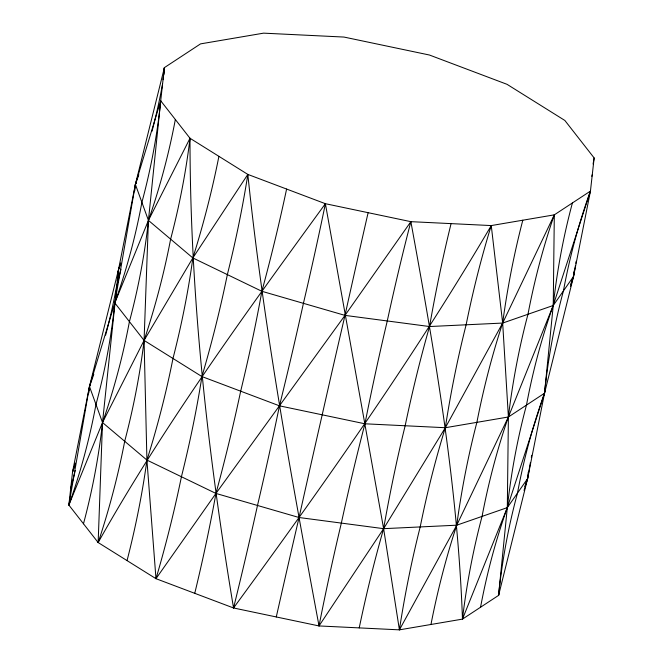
<?xml version="1.0" encoding="UTF-8"?>
<svg xmlns="http://www.w3.org/2000/svg" width="663" height="663" viewBox="0 0 663 663"><rect width="100%" height="100%" fill="white"/><g stroke="black" fill="none" stroke-linecap="round" stroke-linejoin="round"><path stroke-width="0.99" d="M160.736 100.776A732.325 658.276 -19.9 0 1 141.882 202.389A732.325 658.276 -19.9 0 1 114.807 302.916L89.455 386.521L68.853 505.049L102.508 422.53L144.078 340.409L192.85 257.94L247.829 174.41C263.576 326.08 291.107 476.133 319.019 625.938L383.62 528.668L445.337 427.718L502.67 323.063L554.318 214.845L553.24 305.486L544.522 393.234L527.615 478.611L498.601 595.374L462.467 619.118L399.408 629.85L319.019 625.938L233.542 607.971L155.979 578.683L98.149 542.541L68.853 505.049L72.557 471.899L89.455 386.521L118.478 269.766L135.385 184.389L164.399 67.626L200.533 43.882L263.592 33.15L343.981 37.062L429.458 55.029L507.021 84.317L564.851 120.459L594.147 157.951L590.443 191.101L573.545 276.479L544.522 393.234A732.325 669.58 35 0 0 517.488 493.123A732.325 669.58 35 0 0 498.568 595.366L507.319 507.618A732.325 636.488 56.7 0 1 526.48 405.118A732.325 636.488 56.7 0 1 553.215 305.469L590.443 191.101L554.318 214.845L491.258 225.577L410.869 221.666L325.384 203.698L247.829 174.41L189.999 138.269L160.703 100.776L164.399 67.626L163.695 74.77M117.666 277.93L118.478 269.766L120.707 262.921M120.666 263.692A732.325 669.58 35 0 1 118.503 269.775L102.508 422.53L98.149 542.541C164.888 423.798 245.335 313.657 325.384 203.698L383.62 528.668L399.408 629.85L456.749 525.195L508.397 416.986L553.24 305.486A732.325 636.488 56.7 0 1 572.401 202.977M498.601 595.374L499.032 591.471M544.961 389.338L544.522 393.234L507.319 507.618A732.325 636.488 56.7 0 0 480.551 607.25M524.043 490.421L527.615 478.611L530.433 462.409M531.32 457.337L531.668 455.315M570.561 286.317L573.545 276.479L575.484 265.333M575.832 263.31L576.188 261.28M593.087 164.034L594.147 157.951M72.557 471.899L75.416 463.105M68.886 505.057A732.325 658.276 -19.9 0 0 95.961 404.521A732.325 658.276 -19.9 0 0 114.807 302.908L135.385 184.389L160.703 100.776L148.429 220.398L144.078 340.409L146.921 460.072L155.979 578.683L215.939 493.429L344.984 315.381L410.869 221.666C434.903 353.114 457.727 485.308 462.467 619.118L507.319 507.618L527.615 478.611A732.325 676.931 6.4 0 1 528.27 472.155M93.79 374.23A732.325 676.931 6.4 0 1 89.488 386.529L102.508 422.53L146.921 460.072L215.939 493.429L299.063 517.513L383.62 528.668L456.749 525.195L507.319 507.618L508.397 416.986L502.67 323.063L491.258 225.577C413.364 358.269 324.306 483.874 233.542 607.971C207.676 452.721 190.024 295.822 189.999 138.269L148.429 220.398L114.782 302.908L144.078 340.409L201.9 376.551L279.463 405.831L364.948 423.798L445.337 427.718L508.397 416.986L544.522 393.234A732.325 669.58 35 0 1 563.409 290.991A732.325 669.58 35 0 1 590.418 191.085M136.512 182.773L135.385 184.389A732.325 676.931 6.4 0 1 134.73 190.845M90.582 384.913L89.455 386.521A732.325 676.931 6.4 0 1 88.809 392.985M574.092 270.943A732.325 676.931 6.4 0 0 573.512 276.479L553.24 305.486L502.67 323.063L429.541 326.536L344.984 315.381L261.868 291.289L192.85 257.94L148.429 220.398L135.385 184.389A732.325 676.931 6.4 0 0 138.816 174.734M410.861 221.649A732.325 160.471 -82.5 0 0 387.267 320.967A732.325 160.471 -82.5 0 0 364.94 423.79A732.325 160.471 -82.5 0 0 341.346 523.099A732.325 160.471 -82.5 0 0 319.011 625.922M368.122 212.69A732.325 28.965 -78.1 0 0 344.984 315.373A732.325 28.965 -78.1 0 0 322.201 414.823A732.325 28.965 -78.1 0 0 299.063 517.505A732.325 28.965 -78.1 0 0 276.28 616.963M430.958 624.496A732.325 499.148 80.3 0 1 456.732 525.179A732.325 499.148 80.3 0 1 476.879 422.356A732.325 499.148 80.3 0 1 502.653 323.047A732.325 499.148 80.3 0 1 522.8 220.224M462.442 619.109A732.325 578.94 70.8 0 1 482.051 516.419A732.325 578.94 70.8 0 1 508.372 416.969A732.325 578.94 70.8 0 1 527.972 314.279A732.325 578.94 70.8 0 1 554.293 214.829M75.35 464.083A732.325 669.58 35 0 1 72.582 471.915M75.284 470.481A732.325 676.931 6.4 0 1 70.684 488.465M194.748 593.335A732.325 232.29 -69.3 0 0 215.956 493.413A732.325 232.29 -69.3 0 0 240.677 391.195A732.325 232.29 -69.3 0 0 261.877 291.281A732.325 232.29 -69.3 0 0 286.598 189.063M233.542 607.963A732.325 103.66 -73.8 0 0 257.493 505.479A732.325 103.652 -73.8 0 0 279.471 405.822A732.325 103.652 -73.8 0 0 303.422 303.347A732.325 103.66 -73.8 0 0 325.392 203.682M162.526 84.201A732.325 676.931 6.4 0 1 152.009 131.233M164.432 67.634A732.325 669.58 35 0 1 163.081 79.717M247.846 174.402A732.325 352.003 -64.2 0 1 227.343 274.623A732.325 352.003 -64.2 0 1 201.925 376.543A732.325 352.003 -64.2 0 1 181.422 476.755A732.325 352.003 -64.2 0 1 155.996 578.683M218.898 156.344A732.325 458.183 -58 0 1 192.867 257.94A732.325 458.183 -58 0 1 172.977 358.484A732.325 458.183 -58 0 1 146.946 460.072A732.325 458.183 -58 0 1 127.047 560.616M190.024 138.269A732.325 546.76 -49.8 0 1 170.623 239.169A732.325 546.76 -49.8 0 1 144.103 340.409A732.325 546.76 -49.8 0 1 124.694 441.301A732.325 546.76 -49.8 0 1 98.174 542.549M175.33 119.522A732.325 614.319 -38 0 1 148.454 220.406A732.325 614.319 -38 0 1 129.409 321.654A732.325 614.319 -38 0 1 102.533 422.538A732.325 614.319 -38 0 1 83.48 523.795M120.989 269.244A732.325 676.931 6.4 0 1 116.605 286.333A732.325 676.931 6.4 0 1 105.608 335.155M591.835 176.325A732.325 676.931 6.4 0 1 592.316 174.535M570.719 284.369A732.325 676.931 6.4 0 1 573.512 276.471M491.242 225.561A732.325 400.17 87.3 0 0 466.122 324.804A732.325 400.17 87.3 0 0 445.321 427.701A732.325 400.17 87.3 0 0 420.193 526.944A732.325 400.17 87.3 0 0 399.391 629.842M451.072 223.63A732.325 285.811 -87.2 0 0 429.533 326.527A732.325 285.811 -87.2 0 0 405.151 425.762A732.325 285.811 -87.2 0 0 383.612 528.66A732.325 285.811 -87.2 0 0 359.222 627.902M118.511 269.766A732.325 669.58 35 0 1 117.268 280.921M524.798 486.501A732.325 676.931 6.4 0 1 527.591 478.603"/></g></svg>
